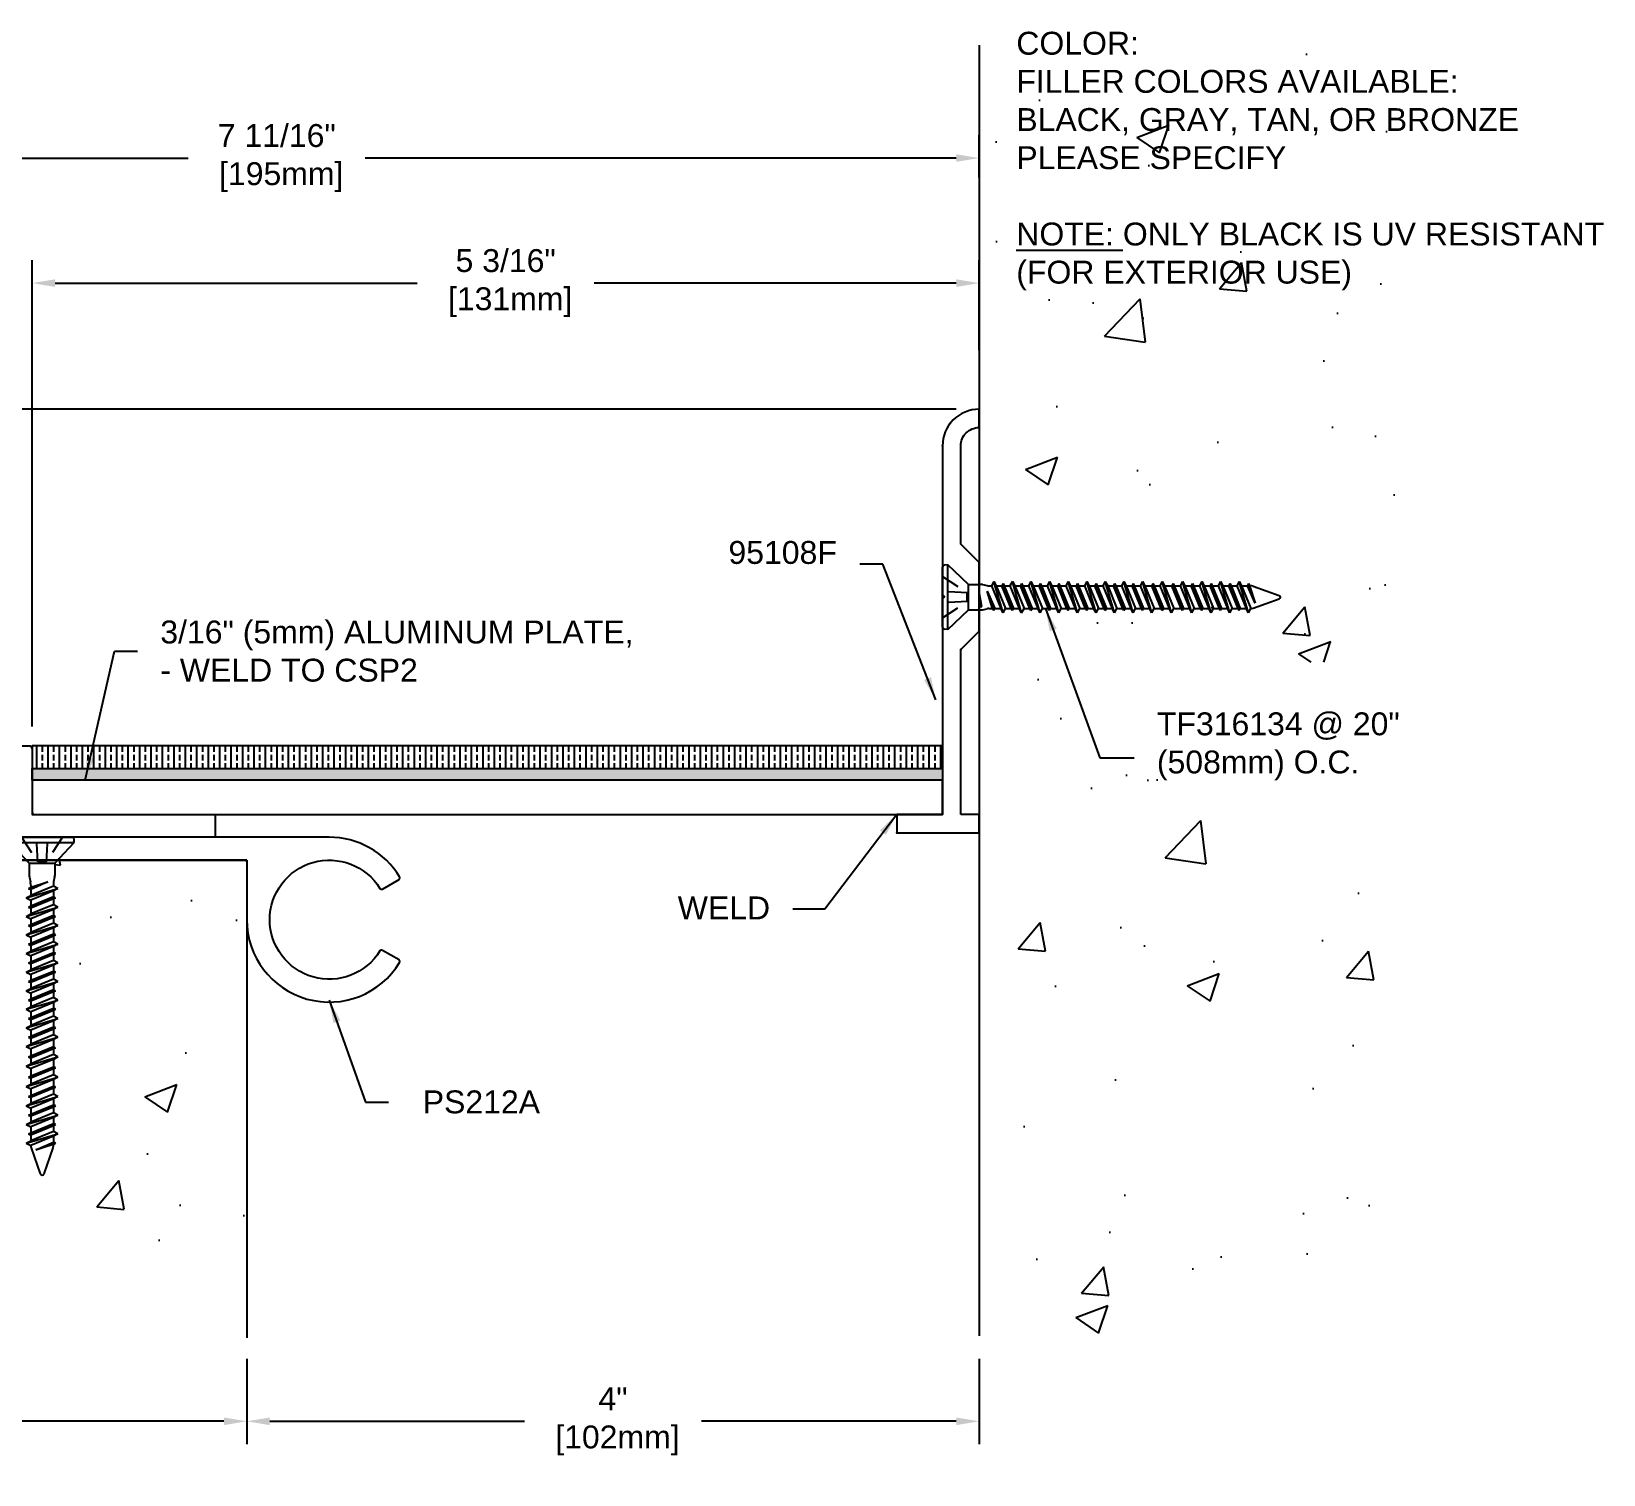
# Model space of a CAD drawing. Header units: inches. Extents: x 1.6 to 38.2, y 3.3 to 11.4.
# Drawn here: x 7.1 to 15.68, y 3.35 to 11.23 of the extents above; entities that cross this region are included whole.
import ezdxf

# ---------------------------------------------------------------- set-up
doc = ezdxf.new("R2010")
doc.units = ezdxf.units.IN
doc.header["$MEASUREMENT"] = 0
doc.linetypes.add('DASHED', pattern=[0.75, 0.5, -0.25])
for name, color, linetype in [('anchors', 4, 'Continuous'), ('conditions', 1, 'Continuous'), ('dimensions', 3, 'Continuous'), ('METALS', 7, 'Continuous'), ('text', 2, 'Continuous')]:
    doc.layers.add(name, color=color, linetype=linetype)
doc.styles.add('ARIAL', font='arial.ttf')
doc.dimstyles.new('Arial', dxfattribs={"dimtxt": 0.125, "dimasz": 0.125, "dimexe": 0.125, "dimexo": 0.125, "dimgap": 0.125, "dimtad": 0, "dimtih": 1, "dimtoh": 1, "dimdec": 4, "dimzin": 0, "dimdsep": 46, "dimlunit": 4, "dimtxsty": 'ARIAL', "dimcen": 0.125, "dimadec": 0, "dimazin": 0, "dimtfac": 1, "dimtdec": 4, "dimtofl": 0, "dimtmove": 0, "dimatfit": 3, "dimfxl": 0, "dimfrac": 2, "dimtolj": 1, "dimtzin": 0, "dimarcsym": 0})

# ---------------------------------------------------------------- blocks, each defined once
blk = doc.blocks.new('*D4')
at = {"layer": 'DEFPOINTS', "color": 0}
for p in [(12.2723, 9.857), (12.2723, 9.3655), (7.1001, 7.3105)]:
    blk.add_point(p, dxfattribs=at)
at = {"layer": 'dimensions', "color": 0, "lineweight": -2}
for p, q in [((7.1001, 7.4355), (7.1001, 9.982)), ((12.2723, 9.4905), (12.2723, 9.982)), ((7.2251, 9.857), (9.203, 9.857)), ((12.1473, 9.857), (10.1695, 9.857))]:
    blk.add_line(p, q, dxfattribs=at)
at = {"layer": 'dimensions', "color": 0}
for points in [[(7.2251, 9.8778), (7.2251, 9.8361), (7.1001, 9.857)], [(12.1473, 9.8778), (12.1473, 9.8361), (12.2723, 9.857)]]:
    blk.add_solid(points, dxfattribs=at)
at = {"layer": 'dimensions', "color": 0, "insert": (9.6862, 9.857), "char_height": 0.125, "attachment_point": 5, "style": 'ARIAL'}
blk.add_mtext('\\A1;5 3/16"\\P [131mm]', dxfattribs=at)
blk = doc.blocks.new('*D5')
at = {"layer": 'DEFPOINTS', "color": 0}
for p in [(4.5998, 7.2655), (8.2723, 4.1069), (8.2723, 3.6406)]:
    blk.add_point(p, dxfattribs=at)
at = {"layer": 'dimensions', "color": 0, "lineweight": -2}
for p, q in [((4.5998, 7.1405), (4.5998, 3.5156)), ((8.2723, 3.9819), (8.2723, 3.5156)), ((4.7248, 3.6406), (5.9965, 3.6406)), ((8.1473, 3.6406), (6.8756, 3.6406))]:
    blk.add_line(p, q, dxfattribs=at)
at = {"layer": 'dimensions', "color": 0}
for points in [[(4.7248, 3.6614), (4.7248, 3.6197), (4.5998, 3.6406)], [(8.1473, 3.6614), (8.1473, 3.6197), (8.2723, 3.6406)]]:
    blk.add_solid(points, dxfattribs=at)
at = {"layer": 'dimensions', "color": 0, "insert": (6.4361, 3.6406), "char_height": 0.125, "attachment_point": 5, "style": 'ARIAL'}
blk.add_mtext('\\A1;3 11/16"\\P [93mm]', dxfattribs=at)
blk = doc.blocks.new('*D6')
at = {"layer": 'DEFPOINTS', "color": 0}
for p in [(8.2723, 4.1069), (12.2723, 4.1069), (12.2723, 3.6406)]:
    blk.add_point(p, dxfattribs=at)
at = {"layer": 'dimensions', "color": 0, "lineweight": -2}
for p, q in [((8.2723, 3.9819), (8.2723, 3.5156)), ((12.2723, 3.9819), (12.2723, 3.5156)), ((8.3973, 3.6406), (9.7891, 3.6406)), ((12.1473, 3.6406), (10.7556, 3.6406))]:
    blk.add_line(p, q, dxfattribs=at)
at = {"layer": 'dimensions', "color": 0}
for points in [[(8.3973, 3.6614), (8.3973, 3.6197), (8.2723, 3.6406)], [(12.1473, 3.6614), (12.1473, 3.6197), (12.2723, 3.6406)]]:
    blk.add_solid(points, dxfattribs=at)
at = {"layer": 'dimensions', "color": 0, "insert": (10.2723, 3.6406), "char_height": 0.125, "attachment_point": 5, "style": 'ARIAL'}
blk.add_mtext('\\A1;4"\\P [102mm]', dxfattribs=at)
blk = doc.blocks.new('95108F')
blk.add_lwpolyline([(0.0634, 0.0634), (0.9634, 0.0634), (1.0634, -0.0366), (1.4384, -0.0366), (1.5384, 0.0634), (2.0769, 0.0634, -0.414214), (2.1759, -0.0356), (2.1759, -0.0366), (2.2759, -0.0366), (2.2759, -0.0356, 0.414214), (2.0769, 0.1634), (1.2609, 0.1634), (1.2509, 0.1534), (1.2409, 0.1634), (0.0634, 0.1634), (0.0634, 0.4134), (-0.0366, 0.4134), (-0.0366, -0.0366), (0.0634, -0.0366)], format="xyb", close=True)
for p in [(-0.0366, 0.4134), (2.0769, 0.1634), (2.1988, 0.1216), (0.9634, 0.0634), (0.0634, -0.0366), (1.4384, -0.0366), (2.2759, -0.0366)]:
    blk.add_point(p)
blk = doc.blocks.new('A$C63CB1885')
for p, q in [((-0.1762, 0), (-0.1747, 0.0182)), ((-0.1762, 0), (0.1762, 0)), ((-0.1762, 0), (-0.0698, -0.1125)), ((-0.1634, 0.0285), (0.1634, 0.0285)), ((0.0698, -0.1125), (0.1762, 0)), ((0.1762, 0), (0.1747, 0.0182)), ((-0.0698, -0.1125), (0.0698, -0.1125)), ((-0.0698, -0.1125), (-0.0698, -0.1796)), ((0.0698, -0.1125), (0.0698, -0.1796)), ((-0.0863, -0.3019), (0.0862, -0.2511)), ((-0.0737, -0.2511), (0.0321, -0.2146)), ((-0.0737, -0.2511), (-0.0622, -0.2449)), ((-0.0737, -0.2511), (-0.0622, -0.2573)), ((-0.0687, -0.1892), (-0.0633, -0.2152)), ((-0.0623, -0.2248), (-0.0622, -0.2449)), ((-0.0622, -0.2449), (0.0321, -0.2146)), ((0.0321, -0.2146), (-0.0622, -0.2573)), ((0.0622, -0.2382), (-0.0622, -0.289)), ((-0.0622, -0.2573), (-0.0622, -0.289)), ((0.0622, -0.2248), (0.0622, -0.2382)), ((0.0862, -0.2511), (0.0622, -0.264)), ((0.0862, -0.2511), (0.0622, -0.2382)), ((0.0687, -0.1892), (0.0633, -0.2152)), ((-0.0863, -0.3019), (-0.0622, -0.289)), ((-0.0863, -0.3019), (-0.0622, -0.3148)), ((-0.0737, -0.3527), (0.0737, -0.3019)), ((0.0622, -0.264), (-0.0622, -0.3148)), ((-0.0622, -0.3465), (0.0622, -0.2957)), ((0.0622, -0.308), (-0.0622, -0.3588)), ((-0.0622, -0.3148), (-0.0622, -0.3465)), ((0.0622, -0.3397), (-0.0622, -0.3905)), ((0.0622, -0.264), (0.0622, -0.2957)), ((0.0737, -0.3019), (0.0622, -0.2957)), ((0.0737, -0.3019), (0.0622, -0.308)), ((0.0622, -0.308), (0.0622, -0.3397)), ((0.0862, -0.3527), (0.0622, -0.3397)), ((-0.0863, -0.4034), (0.0862, -0.3527)), ((-0.0863, -0.4034), (-0.0622, -0.3905)), ((-0.0863, -0.4034), (-0.0622, -0.4164)), ((-0.0737, -0.3527), (-0.0622, -0.3465)), ((-0.0737, -0.3527), (-0.0622, -0.3588)), ((-0.0737, -0.4542), (0.0737, -0.4034)), ((-0.0622, -0.3588), (-0.0622, -0.3905)), ((0.0622, -0.3656), (-0.0622, -0.4164)), ((-0.0622, -0.4481), (0.0622, -0.3973)), ((0.0622, -0.4096), (-0.0622, -0.4604)), ((-0.0622, -0.4164), (-0.0622, -0.4481)), ((0.0862, -0.3527), (0.0622, -0.3656)), ((0.0622, -0.3656), (0.0622, -0.3973)), ((0.0737, -0.4034), (0.0622, -0.3973)), ((0.0737, -0.4034), (0.0622, -0.4096)), ((0.0622, -0.4096), (0.0622, -0.4413)), ((-0.0863, -0.505), (0.0862, -0.4542)), ((-0.0863, -0.505), (-0.0622, -0.4921)), ((-0.0863, -0.505), (-0.0622, -0.5179)), ((-0.0737, -0.4542), (-0.0622, -0.4481)), ((-0.0737, -0.4542), (-0.0622, -0.4604)), ((-0.0737, -0.5558), (0.0737, -0.505)), ((0.0622, -0.4413), (-0.0622, -0.4921)), ((-0.0622, -0.4604), (-0.0622, -0.4921)), ((0.0622, -0.4671), (-0.0622, -0.5179)), ((-0.0622, -0.5496), (0.0622, -0.4988)), ((0.0622, -0.5112), (-0.0622, -0.5619)), ((0.0862, -0.4542), (0.0622, -0.4671)), ((0.0622, -0.4671), (0.0622, -0.4988)), ((0.0737, -0.505), (0.0622, -0.4988)), ((0.0737, -0.505), (0.0622, -0.5112)), ((0.0622, -0.5112), (0.0622, -0.5429)), ((0.0862, -0.4542), (0.0622, -0.4413)), ((-0.0863, -0.6066), (0.0862, -0.5558)), ((-0.0863, -0.6066), (-0.0622, -0.5936)), ((-0.0737, -0.5558), (-0.0622, -0.5496)), ((-0.0737, -0.5558), (-0.0622, -0.5619)), ((-0.0622, -0.5179), (-0.0622, -0.5496)), ((0.0622, -0.5429), (-0.0622, -0.5936)), ((-0.0622, -0.5619), (-0.0622, -0.5936)), ((0.0622, -0.5687), (-0.0622, -0.6195)), ((-0.0622, -0.6512), (0.0622, -0.6004)), ((0.0862, -0.5558), (0.0622, -0.5687)), ((0.0622, -0.5687), (0.0622, -0.6004)), ((0.0737, -0.6066), (0.0622, -0.6004)), ((0.0862, -0.5558), (0.0622, -0.5429)), ((-0.0863, -0.6066), (-0.0622, -0.6195)), ((-0.0863, -0.7081), (0.0862, -0.6573)), ((-0.0737, -0.6573), (0.0737, -0.6066)), ((-0.0737, -0.6573), (-0.0622, -0.6512)), ((-0.0737, -0.6573), (-0.0622, -0.6635)), ((0.0622, -0.6127), (-0.0622, -0.6635)), ((-0.0622, -0.6195), (-0.0622, -0.6512)), ((0.0622, -0.6444), (-0.0622, -0.6952)), ((-0.0622, -0.6635), (-0.0622, -0.6952)), ((0.0622, -0.6703), (-0.0622, -0.721)), ((0.0737, -0.6066), (0.0622, -0.6127)), ((0.0622, -0.6127), (0.0622, -0.6444)), ((0.0862, -0.6573), (0.0622, -0.6703)), ((0.0622, -0.6703), (0.0622, -0.702)), ((0.0862, -0.6573), (0.0622, -0.6444)), ((-0.0863, -0.7081), (-0.0622, -0.6952)), ((-0.0863, -0.7081), (-0.0622, -0.721)), ((-0.0863, -0.8097), (0.0862, -0.7589)), ((-0.0737, -0.7589), (0.0737, -0.7081)), ((-0.0737, -0.7589), (-0.0622, -0.7527)), ((-0.0737, -0.7589), (-0.0622, -0.7651)), ((-0.0622, -0.7527), (0.0622, -0.702)), ((0.0622, -0.7143), (-0.0622, -0.7651)), ((-0.0622, -0.721), (-0.0622, -0.7527)), ((0.0622, -0.746), (-0.0622, -0.7968)), ((-0.0622, -0.7651), (-0.0622, -0.7967)), ((0.0622, -0.7718), (-0.0622, -0.8226)), ((0.0737, -0.7081), (0.0622, -0.702)), ((0.0737, -0.7081), (0.0622, -0.7143)), ((0.0622, -0.7143), (0.0622, -0.746)), ((0.0862, -0.7589), (0.0622, -0.7718)), ((0.0622, -0.7718), (0.0622, -0.8035)), ((0.0862, -0.7589), (0.0622, -0.746)), ((-0.0863, -0.8097), (-0.0622, -0.7968)), ((-0.0863, -0.8097), (-0.0622, -0.8226)), ((-0.0737, -0.8605), (0.0737, -0.8097)), ((-0.0737, -0.8605), (-0.0622, -0.8543)), ((-0.0622, -0.8543), (0.0622, -0.8035)), ((0.0622, -0.8159), (-0.0622, -0.8666)), ((-0.0622, -0.8226), (-0.0622, -0.8543)), ((0.0622, -0.8475), (-0.0622, -0.8983)), ((0.0737, -0.8097), (0.0622, -0.8035)), ((0.0737, -0.8097), (0.0622, -0.8159)), ((0.0622, -0.8159), (0.0622, -0.8475)), ((0.0862, -0.8605), (0.0622, -0.8475)), ((-0.0863, -0.9112), (0.0862, -0.8605)), ((-0.0863, -0.9112), (-0.0622, -0.8983)), ((-0.0863, -0.9112), (-0.0622, -0.9242)), ((-0.0737, -0.8605), (-0.0622, -0.8666)), ((-0.0737, -0.962), (0.0737, -0.9112)), ((-0.0622, -0.8666), (-0.0622, -0.8983)), ((0.0622, -0.8734), (-0.0622, -0.9242)), ((-0.0622, -0.9559), (0.0622, -0.9051)), ((0.0622, -0.9174), (-0.0622, -0.9682)), ((-0.0622, -0.9242), (-0.0622, -0.9558)), ((0.0862, -0.8605), (0.0622, -0.8734)), ((0.0622, -0.8734), (0.0622, -0.9051)), ((0.0737, -0.9112), (0.0622, -0.9051)), ((0.0737, -0.9112), (0.0622, -0.9174)), ((0.0622, -0.9174), (0.0622, -0.9491)), ((-0.0863, -1.0128), (0.0862, -0.962)), ((-0.0863, -1.0128), (-0.0622, -0.9999)), ((-0.0863, -1.0128), (-0.0622, -1.0257)), ((-0.0737, -0.962), (-0.0622, -0.9559)), ((-0.0737, -0.962), (-0.0622, -0.9682)), ((-0.0737, -1.0636), (0.0737, -1.0128)), ((0.0622, -0.9491), (-0.0622, -0.9999)), ((-0.0622, -0.9682), (-0.0622, -0.9999)), ((0.0622, -0.975), (-0.0622, -1.0257)), ((-0.0622, -1.0574), (0.0622, -1.0066)), ((0.0622, -1.019), (-0.0622, -1.0698)), ((-0.0622, -1.0257), (-0.0622, -1.0574)), ((0.0862, -0.962), (0.0622, -0.975)), ((0.0622, -0.975), (0.0622, -1.0066)), ((0.0737, -1.0128), (0.0622, -1.0066)), ((0.0737, -1.0128), (0.0622, -1.019)), ((0.0622, -1.019), (0.0622, -1.0507)), ((0.0862, -0.962), (0.0622, -0.9491)), ((-0.0863, -1.1144), (0.0862, -1.0636)), ((-0.0863, -1.1144), (-0.0622, -1.1015)), ((-0.0863, -1.1144), (-0.0622, -1.1273)), ((-0.0737, -1.0636), (-0.0622, -1.0574)), ((-0.0737, -1.0636), (-0.0622, -1.0698)), ((0.0622, -1.0507), (-0.0622, -1.1015)), ((-0.0622, -1.0697), (-0.0622, -1.1014)), ((0.0622, -1.0765), (-0.0622, -1.1273)), ((-0.0622, -1.1653), (0.0622, -1.1145)), ((0.0862, -1.0636), (0.0622, -1.0765)), ((0.0622, -1.0765), (0.0622, -1.1145)), ((0.0737, -1.1207), (0.0622, -1.1145)), ((0.0862, -1.0636), (0.0622, -1.0507)), ((-0.0863, -1.2223), (0.0862, -1.1715)), ((-0.0737, -1.1715), (0.0737, -1.1207)), ((-0.0737, -1.1715), (-0.0622, -1.1653)), ((-0.0737, -1.1715), (-0.0622, -1.1776)), ((0.0622, -1.1269), (-0.0622, -1.1776)), ((-0.0622, -1.1273), (-0.0622, -1.1653)), ((0.0622, -1.1585), (-0.0622, -1.2093)), ((-0.0622, -1.1776), (-0.0622, -1.2093)), ((0.0622, -1.1844), (-0.0622, -1.2352)), ((0.0737, -1.1207), (0.0622, -1.1269)), ((0.0622, -1.1269), (0.0622, -1.1585)), ((0.0862, -1.1715), (0.0622, -1.1844)), ((0.0622, -1.1844), (0.0622, -1.2247)), ((0.0862, -1.1715), (0.0622, -1.1585)), ((-0.0863, -1.2223), (-0.0622, -1.2093)), ((-0.0863, -1.2223), (-0.0622, -1.2352)), ((-0.0863, -1.3324), (0.0862, -1.2816)), ((-0.0737, -1.2816), (0.0737, -1.2308)), ((-0.0737, -1.2816), (-0.0622, -1.2754)), ((-0.0737, -1.2816), (-0.0622, -1.2878)), ((-0.0622, -1.2754), (0.0622, -1.2247)), ((-0.0622, -1.2352), (-0.0622, -1.2754)), ((0.0622, -1.237), (-0.0622, -1.2878)), ((0.0622, -1.2687), (-0.0622, -1.3195)), ((-0.0622, -1.2877), (-0.0622, -1.3194)), ((0.0737, -1.2308), (0.0622, -1.2247)), ((0.0737, -1.2308), (0.0622, -1.237)), ((0.0622, -1.237), (0.0622, -1.2687)), ((0.0862, -1.2816), (0.0622, -1.2945)), ((0.0862, -1.2816), (0.0622, -1.2687)), ((-0.0863, -1.3324), (-0.0622, -1.3195)), ((-0.0863, -1.3324), (-0.0622, -1.3453)), ((-0.0737, -1.3872), (0.0737, -1.3365)), ((0.0622, -1.2945), (-0.0622, -1.3453)), ((-0.0622, -1.3811), (0.0622, -1.3303)), ((0.0622, -1.3426), (-0.0622, -1.3934)), ((-0.0622, -1.3453), (-0.0622, -1.381)), ((0.0622, -1.2945), (0.0622, -1.3303)), ((0.0737, -1.3365), (0.0622, -1.3303)), ((0.0737, -1.3365), (0.0622, -1.3426)), ((0.0622, -1.3426), (0.0622, -1.3743)), ((-0.0863, -1.438), (0.0862, -1.3872)), ((-0.0863, -1.438), (-0.0622, -1.4251)), ((-0.0863, -1.438), (-0.0622, -1.4509)), ((-0.0737, -1.3872), (-0.0622, -1.3811)), ((-0.0737, -1.3872), (-0.0622, -1.3934)), ((-0.0737, -1.4895), (0.0737, -1.4387)), ((0.0622, -1.3743), (-0.0622, -1.4251)), ((-0.0622, -1.3934), (-0.0622, -1.4251)), ((0.0622, -1.4002), (-0.0622, -1.4509)), ((-0.0622, -1.4833), (0.0622, -1.4326)), ((0.0622, -1.4449), (-0.0622, -1.4957)), ((-0.0622, -1.4509), (-0.0622, -1.4833)), ((0.0862, -1.3872), (0.0622, -1.4002)), ((0.0622, -1.4002), (0.0622, -1.4326)), ((0.0737, -1.4387), (0.0622, -1.4326)), ((0.0737, -1.4387), (0.0622, -1.4449)), ((0.0622, -1.4449), (0.0622, -1.4766)), ((0.0862, -1.3872), (0.0622, -1.3743)), ((-0.0863, -1.5403), (0.0862, -1.4895)), ((-0.0863, -1.5403), (-0.0622, -1.5274)), ((-0.0863, -1.5403), (-0.0622, -1.5532)), ((-0.0737, -1.4895), (-0.0622, -1.4833)), ((-0.0737, -1.4895), (-0.0622, -1.4957)), ((-0.0737, -1.5918), (0.0737, -1.541)), ((0.0622, -1.4766), (-0.0622, -1.5274)), ((-0.0622, -1.4956), (-0.0621, -1.5273)), ((0.0622, -1.5024), (-0.0622, -1.5532)), ((-0.0622, -1.5856), (0.0622, -1.5348)), ((0.0862, -1.4895), (0.0622, -1.5024)), ((0.0622, -1.5024), (0.0622, -1.5348)), ((0.0737, -1.541), (0.0622, -1.5348)), ((0.0737, -1.541), (0.0622, -1.5471)), ((0.0862, -1.4895), (0.0622, -1.4766)), ((-0.0863, -1.6425), (0.0862, -1.5918)), ((-0.0863, -1.6425), (-0.0622, -1.6296)), ((-0.0737, -1.5918), (-0.0622, -1.5856)), ((-0.0737, -1.5918), (-0.0622, -1.5979)), ((0.0622, -1.5471), (-0.0622, -1.5979)), ((0.0622, -1.5788), (-0.0622, -1.6296)), ((0.0622, -1.6047), (-0.0622, -1.6555)), ((-0.0621, -1.5532), (-0.0621, -1.5856)), ((-0.0621, -1.5979), (-0.0621, -1.6296)), ((0.0622, -1.5471), (0.0622, -1.5788)), ((0.0862, -1.5918), (0.0622, -1.6047)), ((0.0622, -1.6047), (0.0622, -1.6522)), ((0.0862, -1.5918), (0.0622, -1.5788)), ((-0.0863, -1.6425), (-0.0622, -1.6555)), ((-0.0596, -1.6676), (-0.0096, -1.8103)), ((-0.0335, -1.6795), (0.0622, -1.6364)), ((-0.0335, -1.6795), (0.0737, -1.6425)), ((0.0622, -1.6487), (-0.0335, -1.6795)), ((0.0596, -1.6676), (0.0096, -1.8103)), ((0.0737, -1.6425), (0.0622, -1.6364)), ((0.0737, -1.6425), (0.0622, -1.6487))]:
    blk.add_line(p, q)
at = {"linetype": 'DASHED', "ltscale": 0.025}
for p, q in [((-0.1125, 0.0285), (-0.024, -0.1065)), ((-0.024, -0.1065), (-0.0311, 0.0283)), ((0.024, -0.1065), (0.0311, 0.0285)), ((0.1125, 0.0285), (0.024, -0.1065)), ((-0.024, -0.1065), (0.024, -0.1065))]:
    blk.add_line(p, q, dxfattribs=at)
for centre, radius, start, end in [((-0.1634, 0.0173), 0.0112, 90, 175), ((0.1634, 0.0173), 0.0112, 5, 90), ((-0.0233, -0.1796), 0.0465, 180, 191.9357), ((-0.1088, -0.2248), 0.0465, 0, 11.9357), ((0.1087, -0.2248), 0.0465, 168.0643, 180), ((0.0233, -0.1796), 0.0465, 348.0643, 0), ((-0.0158, -1.6522), 0.0465, 183.94761, 199.30575), ((0.0158, -1.6522), 0.0465, 340.69425, 0), ((0, -1.806), 0.0106, 204.10008, 335.89992)]:
    blk.add_arc(centre, radius, start, end)
blk = doc.blocks.new('TF316134')
blk.add_blockref('A$C63CB1885', (0, -0.0285))
blk = doc.blocks.new('*D10')
at = {"layer": 'DEFPOINTS', "color": 0}
for p in [(12.2723, 9.168), (2.2008, 7.3304), (2.8732, 7.3304)]:
    blk.add_point(p, dxfattribs=at)
at = {"layer": 'dimensions', "color": 0, "lineweight": -2}
for p, q in [((12.1473, 9.168), (2.0758, 9.168)), ((2.2008, 9.043), (2.2008, 8.6581)), ((2.2008, 7.4554), (2.2008, 8.0379)), ((2.7482, 7.3304), (2.0758, 7.3304))]:
    blk.add_line(p, q, dxfattribs=at)
at = {"layer": 'dimensions', "color": 0}
for points in [[(2.1799, 9.043), (2.2216, 9.043), (2.2008, 9.168)], [(2.1799, 7.4554), (2.2216, 7.4554), (2.2008, 7.3304)]]:
    blk.add_solid(points, dxfattribs=at)
at = {"layer": 'dimensions', "color": 0, "insert": (2.2008, 8.348), "char_height": 0.125, "attachment_point": 5, "style": 'ARIAL'}
blk.add_mtext('\\A1;1 13/16"\\P [47mm]', dxfattribs=at)
blk = doc.blocks.new('csp2')
blk.add_lwpolyline([(0, 0.33, -0.414214), (0.02, 0.35), (0.0665, 0.35, -0.414214), (0.0865, 0.33), (0.0865, 0.08, 0.414214), (0.1065, 0.06), (0.23, 0.06, 0.414214), (0.25, 0.08), (0.25, 0.405, 0.414214), (0.24, 0.415, -0.414214), (0.23, 0.425), (0.23, 0.49, -0.414214), (0.24, 0.5), (0.335, 0.5, -0.414214), (0.355, 0.48), (0.355, 0.135, 0.414214), (0.365, 0.125), (1.3552, 0.125), (1.3552, 0), (0.335, 0), (0.02, 0, -0.414214), (0, 0.02)], format="xyb", close=True)
blk = doc.blocks.new('*D11')
at = {"layer": 'DEFPOINTS', "color": 0}
for p in [(12.2723, 10.54), (12.2723, 10.3085), (4.5998, 7.3205)]:
    blk.add_point(p, dxfattribs=at)
at = {"layer": 'dimensions', "color": 0, "lineweight": -2}
for p, q in [((4.5998, 7.4455), (4.5998, 10.665)), ((12.2723, 10.4335), (12.2723, 10.665)), ((4.7248, 10.54), (7.9528, 10.54)), ((12.1473, 10.54), (8.9193, 10.54))]:
    blk.add_line(p, q, dxfattribs=at)
at = {"layer": 'dimensions', "color": 0}
for points in [[(4.7248, 10.5608), (4.7248, 10.5192), (4.5998, 10.54)], [(12.1473, 10.5608), (12.1473, 10.5192), (12.2723, 10.54)]]:
    blk.add_solid(points, dxfattribs=at)
at = {"layer": 'dimensions', "color": 0, "insert": (8.4361, 10.54), "char_height": 0.125, "attachment_point": 5, "style": 'ARIAL'}
blk.add_mtext('\\A1;7 11/16"\\P [195mm]', dxfattribs=at)
blk = doc.blocks.new('PS212A')
at = {"linetype": 'Continuous', "flags": 128}
blk.add_lwpolyline([(0.4509, 0.1254), (-1.7472, 0.1254, 0.414214), (-1.7572, 0.1154), (-1.7572, 0.0945, 0.198912), (-1.7543, 0.0875), (-1.6701, 0.0033, 0.198912), (-1.663, 0.0004), (-0.0092, 0.0004, -0.414214), (0.0008, -0.0096), (0.0008, -0.3247, 0.758338), (0.8355, -0.5586, 0.420887), (0.832, -0.5447), (0.741, -0.4922, 0.405496), (0.7275, -0.4956, -3.520953), (0.7275, -0.1539, 0.405496), (0.741, -0.1573), (0.832, -0.1047, 0.420887), (0.8355, -0.0909, 0.261868)], format="xyb", close=True, dxfattribs=at)

msp = doc.modelspace()

# ---------------------------------------------------------------- hatches: boundary and pattern name
at = {"layer": 'conditions'}
h = msp.add_hatch(dxfattribs=at)
h.set_pattern_fill('AR-CONC', color=256, scale=0.25, style=0)
h.set_pattern_definition([(50, (0.2785, 5.4376), (1.79315, -0.15688), [0.1875, -2.0625]), (355, (0.2785, 5.4376), (-0.34688, 1.88048), [0.15, -1.65]), (100.451, (0.428, 5.4246), (1.44627, 1.7236), [0.15935, -1.75286]), (46.184, (0.2785, 5.9376), (2.6681, -0.4138), [0.28125, -3.09375]), (96.636, (0.5009, 5.9032), (2.33666, 2.4353), [0.23903, -2.6293]), (351.184, (0.2785, 5.9376), (2.33665, 2.4353), [0.225, -2.475]), (21, (0.5285, 5.8126), (1.49227, -1.00655), [0.1875, -2.0625]), (326, (0.5285, 5.8126), (0.60829, 1.81288), [0.15, -1.65]), (71.451, (0.6529, 5.7288), (2.10056, 0.80633), [0.15935, -1.75286]), (37.5, (0.2785, 5.43764), (0.0304, 0.832235), [0, -1.63, 0, -1.675, 0, -1.65625]), (7.5, (0.2785, 5.4376), (0.657674, 0.98603), [0, -0.955, 0, -1.5925, 0, -0.63125]), (327.5, (-0.279, 5.43764), (1.334556, -0.056387), [0, -0.625, 0, -1.95, 0, -2.5875]), (317.5, (-0.529, 5.4376), (1.457965, 0.25026), [0, -0.8125, 0, -1.295, 0, -1.8375])])
h.paths.add_polyline_path([(12.71823, 9.99376), (12.71823, 10.35627), (13.69598, 10.35627), (13.69598, 9.99376)], flags=16)
h.paths.add_polyline_path([(12.70579, 10.30331), (13.66503, 10.30331), (13.66503, 10.0181), (12.70579, 10.0181)], flags=24)
edge = h.paths.add_edge_path()
edge.add_line((14.57776, 11.15656), (12.27233, 11.15656))
edge.add_line((12.27233, 11.15656), (12.27233, 8.40908))
edge.add_line((12.27233, 8.40908), (12.28529, 8.40908))
edge.add_line((12.28529, 8.40908), (12.31601, 8.40259))
edge.add_arc((12.32563, 8.44808), 0.0465, 258.0643, 270)
edge.add_line((12.32563, 8.40158), (12.339, 8.40158))
edge.add_line((12.339, 8.40158), (12.35193, 8.42558))
edge.add_line((12.35193, 8.42558), (12.36485, 8.40158))
edge.add_line((12.36485, 8.40158), (12.39654, 8.40158))
edge.add_line((12.39654, 8.40158), (12.40271, 8.41303))
edge.add_line((12.40271, 8.41303), (12.40887, 8.40158))
edge.add_line((12.40887, 8.40158), (12.44056, 8.40158))
edge.add_line((12.44056, 8.40158), (12.45349, 8.42558))
edge.add_line((12.45349, 8.42558), (12.46641, 8.40158))
edge.add_line((12.46641, 8.40158), (12.49811, 8.40158))
edge.add_line((12.49811, 8.40158), (12.50427, 8.41303))
edge.add_line((12.50427, 8.41303), (12.51043, 8.40158))
edge.add_line((12.51043, 8.40158), (12.54213, 8.40158))
edge.add_line((12.54213, 8.40158), (12.55505, 8.42558))
edge.add_line((12.55505, 8.42558), (12.56798, 8.40158))
edge.add_line((12.56798, 8.40158), (12.59967, 8.40158))
edge.add_line((12.59967, 8.40158), (12.60583, 8.41303))
edge.add_line((12.60583, 8.41303), (12.612, 8.40158))
edge.add_line((12.612, 8.40158), (12.64369, 8.40158))
edge.add_line((12.64369, 8.40158), (12.65661, 8.42558))
edge.add_line((12.65661, 8.42558), (12.66954, 8.40158))
edge.add_line((12.66954, 8.40158), (12.70123, 8.40158))
edge.add_line((12.70123, 8.40158), (12.7074, 8.41303))
edge.add_line((12.7074, 8.41303), (12.71356, 8.40158))
edge.add_line((12.71356, 8.40158), (12.74525, 8.40158))
edge.add_line((12.74525, 8.40158), (12.75818, 8.42558))
edge.add_line((12.75818, 8.42558), (12.7711, 8.40158))
edge.add_line((12.7711, 8.40158), (12.80279, 8.40158))
edge.add_line((12.80279, 8.40158), (12.80896, 8.41303))
edge.add_line((12.80896, 8.41303), (12.81512, 8.40158))
edge.add_line((12.81512, 8.40158), (12.84681, 8.40158))
edge.add_line((12.84681, 8.40158), (12.85974, 8.42558))
edge.add_line((12.85974, 8.42558), (12.87266, 8.40158))
edge.add_line((12.87266, 8.40158), (12.90436, 8.40158))
edge.add_line((12.90436, 8.40158), (12.91052, 8.41303))
edge.add_line((12.91052, 8.41303), (12.91668, 8.40158))
edge.add_line((12.91668, 8.40158), (12.94838, 8.40158))
edge.add_line((12.94838, 8.40158), (12.9613, 8.42558))
edge.add_line((12.9613, 8.42558), (12.97423, 8.40158))
edge.add_line((12.97423, 8.40158), (13.00592, 8.40158))
edge.add_line((13.00592, 8.40158), (13.01208, 8.41303))
edge.add_line((13.01208, 8.41303), (13.01825, 8.40158))
edge.add_line((13.01825, 8.40158), (13.04994, 8.40158))
edge.add_line((13.04994, 8.40158), (13.06286, 8.42558))
edge.add_line((13.06286, 8.42558), (13.07579, 8.40158))
edge.add_line((13.07579, 8.40158), (13.10748, 8.40158))
edge.add_line((13.10748, 8.40158), (13.11365, 8.41303))
edge.add_line((13.11365, 8.41303), (13.11981, 8.40158))
edge.add_line((13.11981, 8.40158), (13.1515, 8.40158))
edge.add_line((13.1515, 8.40158), (13.16443, 8.42558))
edge.add_line((13.16443, 8.42558), (13.17735, 8.40158))
edge.add_line((13.17735, 8.40158), (13.21536, 8.40158))
edge.add_line((13.21536, 8.40158), (13.22153, 8.41303))
edge.add_line((13.22153, 8.41303), (13.22769, 8.40158))
edge.add_line((13.22769, 8.40158), (13.25938, 8.40158))
edge.add_line((13.25938, 8.40158), (13.27231, 8.42558))
edge.add_line((13.27231, 8.42558), (13.28523, 8.40158))
edge.add_line((13.28523, 8.40158), (13.32549, 8.40158))
edge.add_line((13.32549, 8.40158), (13.33165, 8.41303))
edge.add_line((13.33165, 8.41303), (13.33782, 8.40158))
edge.add_line((13.33782, 8.40158), (13.36951, 8.40158))
edge.add_line((13.36951, 8.40158), (13.38243, 8.42558))
edge.add_line((13.38243, 8.42558), (13.39536, 8.40158))
edge.add_line((13.39536, 8.40158), (13.43112, 8.40158))
edge.add_line((13.43112, 8.40158), (13.43729, 8.41303))
edge.add_line((13.43729, 8.41303), (13.44345, 8.40158))
edge.add_line((13.44345, 8.40158), (13.47514, 8.40158))
edge.add_line((13.47514, 8.40158), (13.48807, 8.42558))
edge.add_line((13.48807, 8.42558), (13.50099, 8.40158))
edge.add_line((13.50099, 8.40158), (13.53338, 8.40158))
edge.add_line((13.53338, 8.40158), (13.53955, 8.41303))
edge.add_line((13.53955, 8.41303), (13.54571, 8.40158))
edge.add_line((13.54571, 8.40158), (13.5774, 8.40158))
edge.add_line((13.5774, 8.40158), (13.59033, 8.42558))
edge.add_line((13.59033, 8.42558), (13.60325, 8.40158))
edge.add_line((13.60325, 8.40158), (13.63565, 8.40158))
edge.add_line((13.63565, 8.40158), (13.64181, 8.41303))
edge.add_line((13.64181, 8.41303), (13.64797, 8.40158))
edge.add_line((13.64797, 8.40158), (13.67967, 8.40158))
edge.add_line((13.67967, 8.40158), (13.69259, 8.42558))
edge.add_line((13.69259, 8.42558), (13.70551, 8.40158))
edge.add_line((13.70551, 8.40158), (13.72913, 8.40158))
edge.add_line((13.72913, 8.40158), (13.7226, 8.4161))
edge.add_line((13.7226, 8.4161), (13.72876, 8.42755))
edge.add_line((13.72876, 8.42755), (13.73493, 8.4161))
edge.add_line((13.73493, 8.4161), (13.73959, 8.40158))
edge.add_line((13.73959, 8.40158), (13.75305, 8.40158))
edge.add_arc((13.75305, 8.35508), 0.0465, 70.694249, 90, ccw=False)
edge.add_line((13.76842, 8.39897), (13.90947, 8.34956))
edge.add_arc((13.90683, 8.33933), 0.01056, -75.488576, 75.488576, ccw=False)
edge.add_line((13.90947, 8.32911), (13.76842, 8.2797))
edge.add_arc((13.75305, 8.32358), 0.0465, 274.081651, 289.305751, ccw=False)
edge.add_line((13.75636, 8.2772), (13.74337, 8.25308))
edge.add_line((13.74337, 8.25308), (13.73045, 8.27708))
edge.add_line((13.73045, 8.27708), (13.69875, 8.27708))
edge.add_line((13.69875, 8.27708), (13.69259, 8.26564))
edge.add_line((13.69259, 8.26564), (13.68643, 8.27708))
edge.add_line((13.68643, 8.27708), (13.65403, 8.27708))
edge.add_line((13.65403, 8.27708), (13.64111, 8.25308))
edge.add_line((13.64111, 8.25308), (13.62818, 8.27708))
edge.add_line((13.62818, 8.27708), (13.59649, 8.27708))
edge.add_line((13.59649, 8.27708), (13.59033, 8.26564))
edge.add_line((13.59033, 8.26564), (13.58417, 8.27708))
edge.add_line((13.58417, 8.27708), (13.55177, 8.27708))
edge.add_line((13.55177, 8.27708), (13.53885, 8.25308))
edge.add_line((13.53885, 8.25308), (13.52592, 8.27708))
edge.add_line((13.52592, 8.27708), (13.49423, 8.27708))
edge.add_line((13.49423, 8.27708), (13.48807, 8.26564))
edge.add_line((13.48807, 8.26564), (13.4819, 8.27708))
edge.add_line((13.4819, 8.27708), (13.44614, 8.27708))
edge.add_line((13.44614, 8.27708), (13.43322, 8.25308))
edge.add_line((13.43322, 8.25308), (13.42029, 8.27708))
edge.add_line((13.42029, 8.27708), (13.3886, 8.27708))
edge.add_line((13.3886, 8.27708), (13.38243, 8.26564))
edge.add_line((13.38243, 8.26564), (13.37627, 8.27708))
edge.add_line((13.37627, 8.27708), (13.33601, 8.27708))
edge.add_line((13.33601, 8.27708), (13.32309, 8.25308))
edge.add_line((13.32309, 8.25308), (13.31016, 8.27708))
edge.add_line((13.31016, 8.27708), (13.27847, 8.27708))
edge.add_line((13.27847, 8.27708), (13.27231, 8.26564))
edge.add_line((13.27231, 8.26564), (13.26614, 8.27708))
edge.add_line((13.26614, 8.27708), (13.22813, 8.27708))
edge.add_line((13.22813, 8.27708), (13.21521, 8.25308))
edge.add_line((13.21521, 8.25308), (13.20228, 8.27708))
edge.add_line((13.20228, 8.27708), (13.17059, 8.27708))
edge.add_line((13.17059, 8.27708), (13.16443, 8.26564))
edge.add_line((13.16443, 8.26564), (13.15826, 8.27708))
edge.add_line((13.15826, 8.27708), (13.12657, 8.27708))
edge.add_line((13.12657, 8.27708), (13.11365, 8.25308))
edge.add_line((13.11365, 8.25308), (13.10072, 8.27708))
edge.add_line((13.10072, 8.27708), (13.06903, 8.27708))
edge.add_line((13.06903, 8.27708), (13.06286, 8.26564))
edge.add_line((13.06286, 8.26564), (13.0567, 8.27708))
edge.add_line((13.0567, 8.27708), (13.02501, 8.27708))
edge.add_line((13.02501, 8.27708), (13.01208, 8.25308))
edge.add_line((13.01208, 8.25308), (12.99916, 8.27708))
edge.add_line((12.99916, 8.27708), (12.96747, 8.27708))
edge.add_line((12.96747, 8.27708), (12.9613, 8.26564))
edge.add_line((12.9613, 8.26564), (12.95514, 8.27708))
edge.add_line((12.95514, 8.27708), (12.92345, 8.27708))
edge.add_line((12.92345, 8.27708), (12.91052, 8.25308))
edge.add_line((12.91052, 8.25308), (12.8976, 8.27708))
edge.add_line((12.8976, 8.27708), (12.8659, 8.27708))
edge.add_line((12.8659, 8.27708), (12.85974, 8.26564))
edge.add_line((12.85974, 8.26564), (12.85358, 8.27708))
edge.add_line((12.85358, 8.27708), (12.82188, 8.27708))
edge.add_line((12.82188, 8.27708), (12.80896, 8.25308))
edge.add_line((12.80896, 8.25308), (12.79603, 8.27708))
edge.add_line((12.79603, 8.27708), (12.76434, 8.27708))
edge.add_line((12.76434, 8.27708), (12.75818, 8.26564))
edge.add_line((12.75818, 8.26564), (12.75201, 8.27708))
edge.add_line((12.75201, 8.27708), (12.72032, 8.27708))
edge.add_line((12.72032, 8.27708), (12.7074, 8.25308))
edge.add_line((12.7074, 8.25308), (12.69447, 8.27708))
edge.add_line((12.69447, 8.27708), (12.66278, 8.27708))
edge.add_line((12.66278, 8.27708), (12.65661, 8.26564))
edge.add_line((12.65661, 8.26564), (12.65045, 8.27708))
edge.add_line((12.65045, 8.27708), (12.61876, 8.27708))
edge.add_line((12.61876, 8.27708), (12.60583, 8.25308))
edge.add_line((12.60583, 8.25308), (12.59291, 8.27708))
edge.add_line((12.59291, 8.27708), (12.56122, 8.27708))
edge.add_line((12.56122, 8.27708), (12.55505, 8.26564))
edge.add_line((12.55505, 8.26564), (12.54889, 8.27708))
edge.add_line((12.54889, 8.27708), (12.5172, 8.27708))
edge.add_line((12.5172, 8.27708), (12.50427, 8.25308))
edge.add_line((12.50427, 8.25308), (12.49135, 8.27708))
edge.add_line((12.49135, 8.27708), (12.45965, 8.27708))
edge.add_line((12.45965, 8.27708), (12.45349, 8.26564))
edge.add_line((12.45349, 8.26564), (12.44733, 8.27708))
edge.add_line((12.44733, 8.27708), (12.41563, 8.27708))
edge.add_line((12.41563, 8.27708), (12.40271, 8.25308))
edge.add_line((12.40271, 8.25308), (12.38978, 8.27708))
edge.add_line((12.38978, 8.27708), (12.35809, 8.27708))
edge.add_line((12.35809, 8.27708), (12.35193, 8.26564))
edge.add_line((12.35193, 8.26564), (12.34576, 8.27708))
edge.add_line((12.34576, 8.27708), (12.32563, 8.27708))
edge.add_arc((12.32563, 8.23058), 0.0465, 90, 101.9357)
edge.add_line((12.31601, 8.27608), (12.28529, 8.26958))
edge.add_line((12.28529, 8.26958), (12.27233, 8.26958))
edge.add_line((12.27233, 8.26958), (12.27233, 4.10687))
edge.add_line((12.27233, 4.10687), (14.57776, 4.10687))
edge.add_line((14.57776, 4.10687), (14.57776, 7.04636))
edge.add_line((14.57776, 7.04636), (13.36481, 7.04636))
edge.add_line((13.36481, 7.04636), (13.36481, 7.78715))
edge.add_line((13.36481, 7.78715), (14.57776, 7.78715))
edge.add_line((14.57776, 7.78715), (14.57776, 11.15656))
h = msp.add_hatch(dxfattribs=at)
h.set_pattern_fill('ANSI33', color=256, scale=0.25, angle=45, style=0)
h.paths.add_polyline_path([(12.07233, 7.33048), (7.1001, 7.33048), (7.1001, 7.20548), (12.07233, 7.20548)])
h = msp.add_hatch(dxfattribs=at)
h.set_pattern_fill('AR-CONC', color=256, scale=0.25, style=0)
h.set_pattern_definition([(50, (0.2785, 5.4376), (1.79315, -0.15688), [0.1875, -2.0625]), (355, (0.2785, 5.4376), (-0.34688, 1.8805), [0.15, -1.65]), (100.451, (0.428, 5.4246), (1.44627, 1.7236), [0.15935, -1.75286]), (46.184, (0.2785, 5.9376), (2.6681, -0.4138), [0.28125, -3.09375]), (96.636, (0.5009, 5.9032), (2.33666, 2.4353), [0.239, -2.6293]), (351.184, (0.2785, 5.9376), (2.3367, 2.4353), [0.225, -2.475]), (21, (0.5285, 5.8126), (1.49227, -1.00655), [0.1875, -2.0625]), (326, (0.5285, 5.8126), (0.6083, 1.81288), [0.15, -1.65]), (71.451, (0.6529, 5.7288), (2.10056, 0.80633), [0.15935, -1.75286]), (37.5, (0.2785, 5.43764), (0.0304, 0.832235), [0, -1.63, 0, -1.675, 0, -1.65625]), (7.5, (0.2785, 5.4376), (0.65767, 0.98603), [0, -0.955, 0, -1.5925, 0, -0.63125]), (327.5, (-0.279, 5.43764), (1.334556, -0.056387), [0, -0.625, 0, -1.95, 0, -2.5875]), (317.5, (-0.529, 5.4376), (1.45797, 0.25026), [0, -0.8125, 0, -1.295, 0, -1.8375])])
h.paths.add_polyline_path([(8.27233, 6.71548), (7.24833, 6.71548), (7.22372, 6.68948), (7.22372, 6.61752), (7.21722, 6.5868, 0.0521265), (7.21622, 6.57718), (7.21622, 6.56381), (7.24022, 6.55089), (7.21622, 6.53796), (7.21622, 6.50627), (7.22766, 6.50011), (7.21622, 6.49394), (7.21622, 6.46225), (7.24022, 6.44932), (7.21622, 6.4364), (7.21622, 6.40471), (7.22766, 6.39854), (7.21622, 6.39238), (7.21622, 6.36069), (7.24022, 6.34776), (7.21622, 6.33484), (7.21622, 6.30314), (7.22766, 6.29698), (7.21622, 6.29082), (7.21622, 6.25912), (7.24022, 6.2462), (7.21622, 6.23327), (7.21622, 6.20158), (7.22766, 6.19542), (7.21622, 6.18925), (7.21622, 6.15756), (7.24022, 6.14464), (7.21622, 6.13171), (7.21622, 6.10002), (7.22766, 6.09386), (7.21622, 6.08769), (7.21622, 6.056), (7.24022, 6.04307), (7.21622, 6.03015), (7.21622, 5.99846), (7.22766, 5.99229), (7.21622, 5.98613), (7.21622, 5.95444), (7.24022, 5.94151), (7.21622, 5.92859), (7.21622, 5.89689), (7.22766, 5.89073), (7.21622, 5.88457), (7.21622, 5.85287), (7.24022, 5.83995), (7.21622, 5.82702), (7.21622, 5.79533), (7.22766, 5.78917), (7.21622, 5.783), (7.21622, 5.75131), (7.24022, 5.73839), (7.21622, 5.72546), (7.21622, 5.68745), (7.22766, 5.68129), (7.21622, 5.67512), (7.21622, 5.64343), (7.24022, 5.63051), (7.21622, 5.61758), (7.21622, 5.57732), (7.22766, 5.57116), (7.21622, 5.565), (7.21622, 5.5333), (7.24022, 5.52038), (7.21622, 5.50745), (7.21622, 5.47169), (7.22766, 5.46553), (7.21622, 5.45936), (7.21622, 5.42767), (7.24022, 5.41475), (7.21622, 5.40182), (7.21622, 5.36943), (7.22766, 5.36327), (7.21622, 5.3571), (7.21622, 5.32541), (7.24022, 5.31248), (7.21622, 5.29956), (7.21622, 5.26717), (7.22766, 5.261), (7.21622, 5.25484), (7.21622, 5.22315), (7.24022, 5.21022), (7.21622, 5.1973), (7.21622, 5.17368), (7.23074, 5.18021), (7.24218, 5.17405), (7.23074, 5.16789), (7.21622, 5.16322), (7.21622, 5.14185), (7.16419, 4.99334, -0.7741233), (7.14374, 4.99334), (7.09172, 5.14185), (7.09172, 5.14652), (7.06772, 5.15944), (7.09172, 5.17237), (7.09172, 5.20406), (7.08027, 5.21022), (7.09172, 5.21639), (7.09172, 5.24878), (7.06772, 5.2617), (7.09172, 5.27463), (7.09172, 5.30632), (7.08027, 5.31248), (7.09172, 5.31865), (7.09172, 5.35104), (7.06772, 5.36397), (7.09172, 5.37689), (7.09172, 5.40858), (7.08027, 5.41475), (7.09172, 5.42091), (7.09172, 5.45667), (7.06772, 5.4696), (7.09172, 5.48252), (7.09172, 5.51422), (7.08027, 5.52038), (7.09172, 5.52654), (7.09172, 5.5668), (7.06772, 5.57973), (7.09172, 5.59265), (7.09172, 5.62434), (7.08027, 5.63051), (7.09172, 5.63667), (7.09172, 5.64882), (7.09172, 5.67468), (7.06772, 5.68761), (7.09172, 5.70053), (7.09172, 5.73222), (7.08027, 5.73839), (7.09172, 5.74455), (7.09172, 5.77624), (7.06772, 5.78917), (7.09172, 5.80209), (7.09172, 5.83379), (7.08027, 5.83995), (7.09172, 5.84611), (7.09172, 5.87781), (7.06772, 5.89073), (7.09172, 5.90366), (7.09172, 5.93535), (7.08027, 5.94151), (7.09172, 5.94768), (7.09172, 5.97937), (7.06772, 5.99229), (7.09172, 6.00522), (7.09172, 6.03691), (7.08027, 6.04307), (7.09172, 6.04924), (7.09172, 6.08093), (7.06772, 6.09386), (7.09172, 6.10678), (7.09172, 6.13847), (7.08027, 6.14464), (7.09172, 6.1508), (7.09172, 6.18249), (7.06772, 6.19542), (7.09172, 6.20834), (7.09172, 6.24004), (7.08027, 6.2462), (7.09172, 6.25236), (7.09172, 6.28406), (7.06772, 6.29698), (7.09172, 6.30991), (7.09172, 6.3416), (7.08027, 6.34776), (7.09172, 6.35393), (7.09172, 6.38562), (7.06772, 6.39854), (7.09172, 6.41147), (7.09172, 6.44316), (7.08027, 6.44932), (7.09172, 6.45549), (7.09172, 6.48718), (7.06772, 6.50011), (7.09172, 6.51303), (7.09172, 6.54472), (7.08027, 6.55089), (7.09172, 6.55705), (7.09172, 6.57718, 0.0521265), (7.09071, 6.5868), (7.08422, 6.61752), (7.08422, 6.68948), (7.0596, 6.71548), (5.37124, 6.71548), (5.34663, 6.68948), (5.34663, 6.61752), (5.34013, 6.5868, 0.0521265), (5.33913, 6.57718), (5.33913, 6.56381), (5.36313, 6.55089), (5.33913, 6.53796), (5.33913, 6.50627), (5.35057, 6.50011), (5.33913, 6.49394), (5.33913, 6.46225), (5.36313, 6.44932), (5.33913, 6.4364), (5.33913, 6.40471), (5.35057, 6.39854), (5.33913, 6.39238), (5.33913, 6.36069), (5.36313, 6.34776), (5.33913, 6.33484), (5.33913, 6.30314), (5.35057, 6.29698), (5.33913, 6.29082), (5.33913, 6.25912), (5.36313, 6.2462), (5.33913, 6.23327), (5.33913, 6.20158), (5.35057, 6.19542), (5.33913, 6.18925), (5.33913, 6.15756), (5.36313, 6.14464), (5.33913, 6.13171), (5.33913, 6.10002), (5.35057, 6.09386), (5.33913, 6.08769), (5.33913, 6.056), (5.36313, 6.04307), (5.33913, 6.03015), (5.33913, 5.99846), (5.35057, 5.99229), (5.33913, 5.98613), (5.33913, 5.95444), (5.36313, 5.94151), (5.33913, 5.92859), (5.33913, 5.89689), (5.35057, 5.89073), (5.33913, 5.88457), (5.33913, 5.85287), (5.36313, 5.83995), (5.33913, 5.82702), (5.33913, 5.79533), (5.35057, 5.78917), (5.33913, 5.783), (5.33913, 5.75131), (5.36313, 5.73839), (5.33913, 5.72546), (5.33913, 5.68745), (5.35057, 5.68129), (5.33913, 5.67512), (5.33913, 5.64343), (5.36313, 5.63051), (5.33913, 5.61758), (5.33913, 5.57732), (5.35057, 5.57116), (5.33913, 5.565), (5.33913, 5.5333), (5.36313, 5.52038), (5.33913, 5.50745), (5.33913, 5.47169), (5.35057, 5.46553), (5.33913, 5.45936), (5.33913, 5.42767), (5.36313, 5.41475), (5.33913, 5.40182), (5.33913, 5.36943), (5.35057, 5.36327), (5.33913, 5.3571), (5.33913, 5.32541), (5.36313, 5.31248), (5.33913, 5.29956), (5.33913, 5.26717), (5.35057, 5.261), (5.33913, 5.25484), (5.33913, 5.22315), (5.36313, 5.21022), (5.33913, 5.1973), (5.33913, 5.17368), (5.35365, 5.18021), (5.36509, 5.17405), (5.35365, 5.16789), (5.33913, 5.16322), (5.33913, 5.14185), (5.2871, 4.99334, -0.7741233), (5.26665, 4.99334), (5.21463, 5.14185), (5.21463, 5.14652), (5.19063, 5.15944), (5.21463, 5.17237), (5.21463, 5.20406), (5.20318, 5.21022), (5.21463, 5.21639), (5.21463, 5.24878), (5.19063, 5.2617), (5.21463, 5.27463), (5.21463, 5.30632), (5.20318, 5.31248), (5.21463, 5.31865), (5.21463, 5.35104), (5.19063, 5.36397), (5.21463, 5.37689), (5.21463, 5.40858), (5.20318, 5.41475), (5.21463, 5.42091), (5.21463, 5.45667), (5.19063, 5.4696), (5.21463, 5.48252), (5.21463, 5.51422), (5.20318, 5.52038), (5.21463, 5.52654), (5.21463, 5.5668), (5.19063, 5.57973), (5.21463, 5.59265), (5.21463, 5.62434), (5.20318, 5.63051), (5.21463, 5.63667), (5.21463, 5.64882), (5.21463, 5.67468), (5.19063, 5.68761), (5.21463, 5.70053), (5.21463, 5.73222), (5.20318, 5.73839), (5.21463, 5.74455), (5.21463, 5.77624), (5.19063, 5.78917), (5.21463, 5.80209), (5.21463, 5.83379), (5.20318, 5.83995), (5.21463, 5.84611), (5.21463, 5.87781), (5.19063, 5.89073), (5.21463, 5.90366), (5.21463, 5.93535), (5.20318, 5.94151), (5.21463, 5.94768), (5.21463, 5.97937), (5.19063, 5.99229), (5.21463, 6.00522), (5.21463, 6.03691), (5.20318, 6.04307), (5.21463, 6.04924), (5.21463, 6.08093), (5.19063, 6.09386), (5.21463, 6.10678), (5.21463, 6.13847), (5.20318, 6.14464), (5.21463, 6.1508), (5.21463, 6.18249), (5.19063, 6.19542), (5.21463, 6.20834), (5.21463, 6.24004), (5.20318, 6.2462), (5.21463, 6.25236), (5.21463, 6.28406), (5.19063, 6.29698), (5.21463, 6.30991), (5.21463, 6.3416), (5.20318, 6.34776), (5.21463, 6.35393), (5.21463, 6.38562), (5.19063, 6.39854), (5.21463, 6.41147), (5.21463, 6.44316), (5.20318, 6.44932), (5.21463, 6.45549), (5.21463, 6.48718), (5.19063, 6.50011), (5.21463, 6.51303), (5.21463, 6.54472), (5.20318, 6.55089), (5.21463, 6.55705), (5.21463, 6.57718, 0.0521265), (5.21362, 6.5868), (5.20713, 6.61752), (5.20713, 6.68948), (5.18252, 6.71548), (4.12473, 6.71548), (4.12473, 7.21548), (2.87319, 7.21548), (2.87319, 4.10687), (8.27233, 4.10687)])
h.paths.add_polyline_path([(5.26724, 4.99167, 0.6481666), (5.28652, 4.99167), (5.2871, 4.99334, -0.7741233), (5.26665, 4.99334)], flags=17)
h.paths.add_polyline_path([(2.66227, 5.86914), (4.74318, 5.86914), (4.74318, 5.43213), (2.66227, 5.43213)], flags=9)
msp.add_hatch(color=256, dxfattribs=at).paths.add_polyline_path([(12.07233, 7.20548), (7.1001, 7.20548), (7.1001, 7.14298), (12.07233, 7.14298)])

# ---------------------------------------------------------------- linework, layer by layer
for p, q in [((12.27233, 11.15656), (12.27233, 4.10687)), ((8.27233, 6.70545), (4.12473, 6.70545)), ((8.27233, 6.70545), (8.27233, 4.09683))]:
    msp.add_line(p, q, dxfattribs=at)
msp.add_lwpolyline([(12.07233, 7.33048), (7.1001, 7.33048), (7.1001, 7.20548), (12.07233, 7.20548)], close=True, dxfattribs=at)
msp.add_lwpolyline([(7.1001, 7.20548), (12.07233, 7.20548), (12.07233, 7.14298), (7.1001, 7.14298), (7.1001, 7.20548)], dxfattribs=at)
at = {"layer": 'METALS'}
msp.add_lwpolyline([(7.1001, 7.14298), (7.1001, 6.95548), (12.07233, 6.95548), (12.07233, 7.14298)], close=True, dxfattribs=at)

# ---------------------------------------------------------------- block references
msp.add_blockref('PS212A', (8.27153, 6.70508))
at = {"layer": 'anchors', "rotation": 90}
msp.add_blockref('TF316134', (12.07233, 8.14183), dxfattribs=at)
at = {"layer": 'anchors'}
msp.add_blockref('TF316134', (7.15397, 6.83048), dxfattribs=at)
at = {"layer": 'METALS', "rotation": 90}
msp.add_blockref('95108F', (12.23573, 6.89212), dxfattribs=at)
at = {"layer": 'METALS'}
msp.add_blockref('csp2', (6.7451, 6.83048), dxfattribs=at)

# ---------------------------------------------------------------- texts
at = {"layer": 'text', "char_height": 0.125, "style": 'ARIAL'}
for s, insert, width, attachment_point in [('COLOR:{\\L                           }   \\~\\PFILLER COLORS AVAILABLE:\\PBLACK, GRAY, TAN, OR BRONZE\\PPLEASE SPECIFY\\~\\P\\P{\\LNOTE:} ONLY BLACK IS UV RESISTANT\\P(FOR EXTERIOR USE) ', (12.47524, 11.22966), 3.515625, 1), ('3/16" (5mm) ALUMINUM PLATE,\\P- WELD TO CSP2', (7.79972, 7.84647), 3.3845773, 4)]:
    msp.add_mtext(s, dxfattribs=dict(at, insert=insert, width=width, attachment_point=attachment_point))
for s, insert, attachment_point in [('\\A1;95108F', (11.49504, 8.38515), 6), ('\\A1;TF316134 @ 20"\\P(508mm) O.C.', (13.24312, 7.32696), 4), ('\\A1;WELD', (11.13044, 6.44464), 6), ('PS212A', (9.23317, 5.38433), 4)]:
    msp.add_mtext(s, dxfattribs=dict(at, insert=insert, attachment_point=attachment_point))

# ---------------------------------------------------------------- dimensions: what is measured, and where the dimension line sits
at = {"layer": 'dimensions'}
for base, p1, p2, override, picture, middle in [((12.27233, 10.54), (4.59983, 7.32048), (12.27233, 10.3085), {"dimdec": 4, "dimpost": '\\X'}, '*D11', (8.43608, 10.54)), ((12.27233, 9.85695), (7.1001, 7.31048), (12.27233, 9.36548), {"dimpost": '\\X'}, '*D4', (9.68622, 9.85695)), ((12.27233, 3.64057), (8.27233, 4.10687), (12.27233, 4.10687), {"dimpost": '\\X'}, '*D6', (10.27233, 3.64057))]:
    dim = msp.add_linear_dim(base=base, p1=p1, p2=p2, dimstyle='Arial', override=override, dxfattribs=at)
    dim.commit()
    dim.dimension.update_dxf_attribs({"geometry": picture, "text_midpoint": middle, "dimtype": 160})
for base, p1, p2, angle, picture, middle in [((2.20078, 7.33045), (12.27233, 9.16798), (2.87319, 7.33045), 90, '*D10', (2.20078, 8.34798)), ((8.27233, 3.64057), (4.59983, 7.26548), (8.27233, 4.10687), 180, '*D5', (6.43608, 3.64057))]:
    dim = msp.add_linear_dim(base=base, p1=p1, p2=p2, angle=angle, dimstyle='Arial', override={"dimpost": '\\X'}, dxfattribs=at)
    dim.commit()
    dim.dimension.update_dxf_attribs({"geometry": picture, "text_midpoint": middle, "dimtype": 160})

# ---------------------------------------------------------------- leaders
at = {"layer": 'text'}
for points in [[(12.03573, 7.58087), (11.74573, 8.32265), (11.62004, 8.32265)], [(12.6346, 8.07961), (12.93062, 7.26446), (13.11812, 7.26446)], [(11.82233, 6.95548), (11.42948, 6.43763), (11.25544, 6.43763)]]:
    msp.add_leader(points, dimstyle='Arial', override={"dimgap": 0.125, "dimtad": 0}, dxfattribs=at)
msp.add_leader([(7.38993, 7.14298), (7.54972, 7.84647), (7.67472, 7.84647)], dimstyle='Arial', dxfattribs=at)
at = {"layer": 'text', "annotation_type": 0, "has_hookline": 1, "hookline_direction": 0, "text_width": 0.62756}
msp.add_leader([(8.72246, 5.94026), (8.92067, 5.38433), (9.04567, 5.38433)], dimstyle='Arial', override={"dimgap": 0.1875, "dimtad": 0}, dxfattribs=at)

doc.saveas('drawing.dxf')
